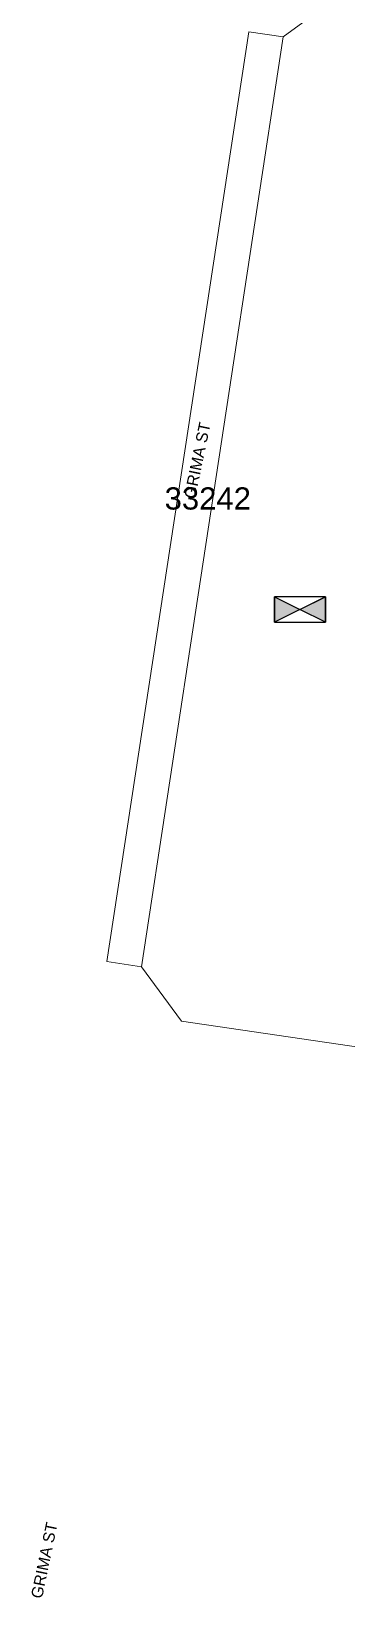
# Model space of a CAD drawing. Header units: metres. Extents: x 302924 to 304532, y 6268290 to 6269135.
# Drawn here: x 303795.6 to 303845.3, y 6268336.6 to 6268583.3 of the extents above; entities that cross this region are included whole.
import ezdxf
from ezdxf.enums import TextEntityAlignment as Align

# ---------------------------------------------------------------- set-up
doc = ezdxf.new("R2010")
doc.units = ezdxf.units.M
doc.layers.get('0').update_dxf_attribs({"color": 6})
for name, color, linetype, lineweight in [('_User Miscellaneous1', 30, 'Continuous', 13), ('_User Miscellaneous5', 121, 'Continuous', 13), ('_User_HV_Exist', 1, 'Continuous', 35), ('_User_LV_Exist', 5, 'Continuous', 35), ('Cadastre Roads_SP_EXT', 218, 'Continuous', 15)]:
    doc.layers.add(name, color=color, linetype=linetype, lineweight=lineweight)
doc.layers.add('Sub_SP_EXT', color=7, linetype='Continuous')
doc.styles.get("Standard").update_dxf_attribs({"font": 'arial.ttf'})

# ---------------------------------------------------------------- blocks, each defined once
blk = doc.blocks.new('SUB_PADMOUNT_EXT')
at = {"ltscale": 10}
h = blk.add_hatch(color=256, dxfattribs=at)
h.dxf.hatch_style = 1
h.paths.add_polyline_path([(4, -2), (0, 0), (4, 2)])
h.paths.add_polyline_path([(-4, -2), (-4, 2), (0, 0)])
blk.add_line((4, 2), (-4, -2))
blk.add_lwpolyline([(-4, -2), (4, -2), (4, 2), (-4, 2)], close=True)
at = {"ltscale": 10, "flags": 128}
for points in [[(-4, -2), (-4, 2), (0, 0)], [(4, -2), (0, 0), (4, 2)]]:
    blk.add_lwpolyline(points, close=True, dxfattribs=at)
at = {"flags": 8}
blk.add_attdef('ASSET_NUM', text='', height=2.5, dxfattribs=at).set_placement((0, 5), align=Align.MIDDLE_CENTER)
for tag, flags, p in [('STREET_CODE', 9, (1.5, 0)), ('OPERATING_VOLTAGE', 9, (1.5, -0.4)), ('ORIENTATION', 9, (1.5, -0.6)), ('OWNED_BY', 9, (1.5, -0.8)), ('OPERATED_BY', 9, (1.5, -1)), ('CONSTRUCTED_VOLTAGE', 9, (1.5, -1.4)), ('SECONDARY_VOLTAGE', 9, (1.5, -1.6)), ('STATE', 9, (1.5, -1.8)), ('SUBSTATION_TYPE', 9, (1.5, -2.2)), ('NO_PHASES', 9, (1.5, -0.2)), ('MAINTAINED_BY', 9, (1.5, -1.2)), ('PARENT', 9, (1.5, -2)), ('USAGE', 9, (1.5, -2.4)), ('SUBURB', 9, (1.5, -2.8)), ('STREETNAME', 9, (1.5, -3)), ('Z', 1, (1.5, -3.6)), ('LEGEND', 9, (1.5, -2.6)), ('LOCATION', 9, (1.5, -3.2)), ('NOTES', 9, (1.5, -3.4))]:
    blk.add_attdef(tag, text='', height=0.2, dxfattribs=dict(flags=flags)).set_placement(p, align=Align.MIDDLE_LEFT)

msp = doc.modelspace()

# ---------------------------------------------------------------- linework, layer by layer
at = {"layer": '_User Miscellaneous5', "linetype": 'Continuous', "transparency": 33554597}
msp.add_lwpolyline([(303886.3592, 6268425.114), (303897.935, 6268503.9042), (303901.6144, 6268528.9426), (303907.9013, 6268571.7363), (303901.5716, 6268580.2461), (303843.7776, 6268588.7379), (303835.271, 6268582.446), (303812.9296, 6268435.9443), (303819.2543, 6268427.3937), (303877.8527, 6268418.7843), (303886.3592, 6268425.114)], close=True, dxfattribs=at)
at = {"layer": 'Cadastre Roads_SP_EXT', "linetype": 'Continuous'}
msp.add_lwpolyline([(303835.2711, 6268582.446), (303829.8313, 6268583.2643), (303807.4922, 6268436.7735), (303808.191, 6268436.6676), (303812.9295, 6268435.9443), (303835.2711, 6268582.446)], close=True, dxfattribs=at)

# ---------------------------------------------------------------- block references
at = {"layer": 'Sub_SP_EXT'}
ref = msp.add_blockref('SUB_PADMOUNT_EXT', (303837.9058, 6268492.2432), dxfattribs=at)
ref.add_attrib('ASSET_NUM', '33242', dxfattribs={"layer": '0', "height": 3.5}).set_placement((303830.1897, 6268509.7383), align=Align.MIDDLE_RIGHT)

# ---------------------------------------------------------------- texts
at = {"layer": '_User Miscellaneous1', "transparency": 33554687}
for p in [(303821.3834, 6268509.6163), (303797.2841, 6268336.3134)]:
    msp.add_text('GRIMA ST', height=1.8, rotation=78.336706, dxfattribs=at).set_placement(p)
at = {"layer": '_User_HV_Exist', "transparency": 33554687}
for p in [(303821.3834, 6268509.6163), (303797.2841, 6268336.3134)]:
    msp.add_text('GRIMA ST', height=1.8, rotation=78.336706, dxfattribs=at).set_placement(p)
at = {"layer": '_User_LV_Exist', "transparency": 33554687}
for p in [(303821.3834, 6268509.6163), (303797.2841, 6268336.3134)]:
    msp.add_text('GRIMA ST', height=1.8, rotation=78.336706, dxfattribs=at).set_placement(p)
at = {"layer": 'Cadastre Roads_SP_EXT'}
msp.add_text('GRIMA ST', height=1.8, rotation=78.336706, dxfattribs=at).set_placement((303821.3834, 6268509.6163))

doc.saveas('drawing.dxf')
